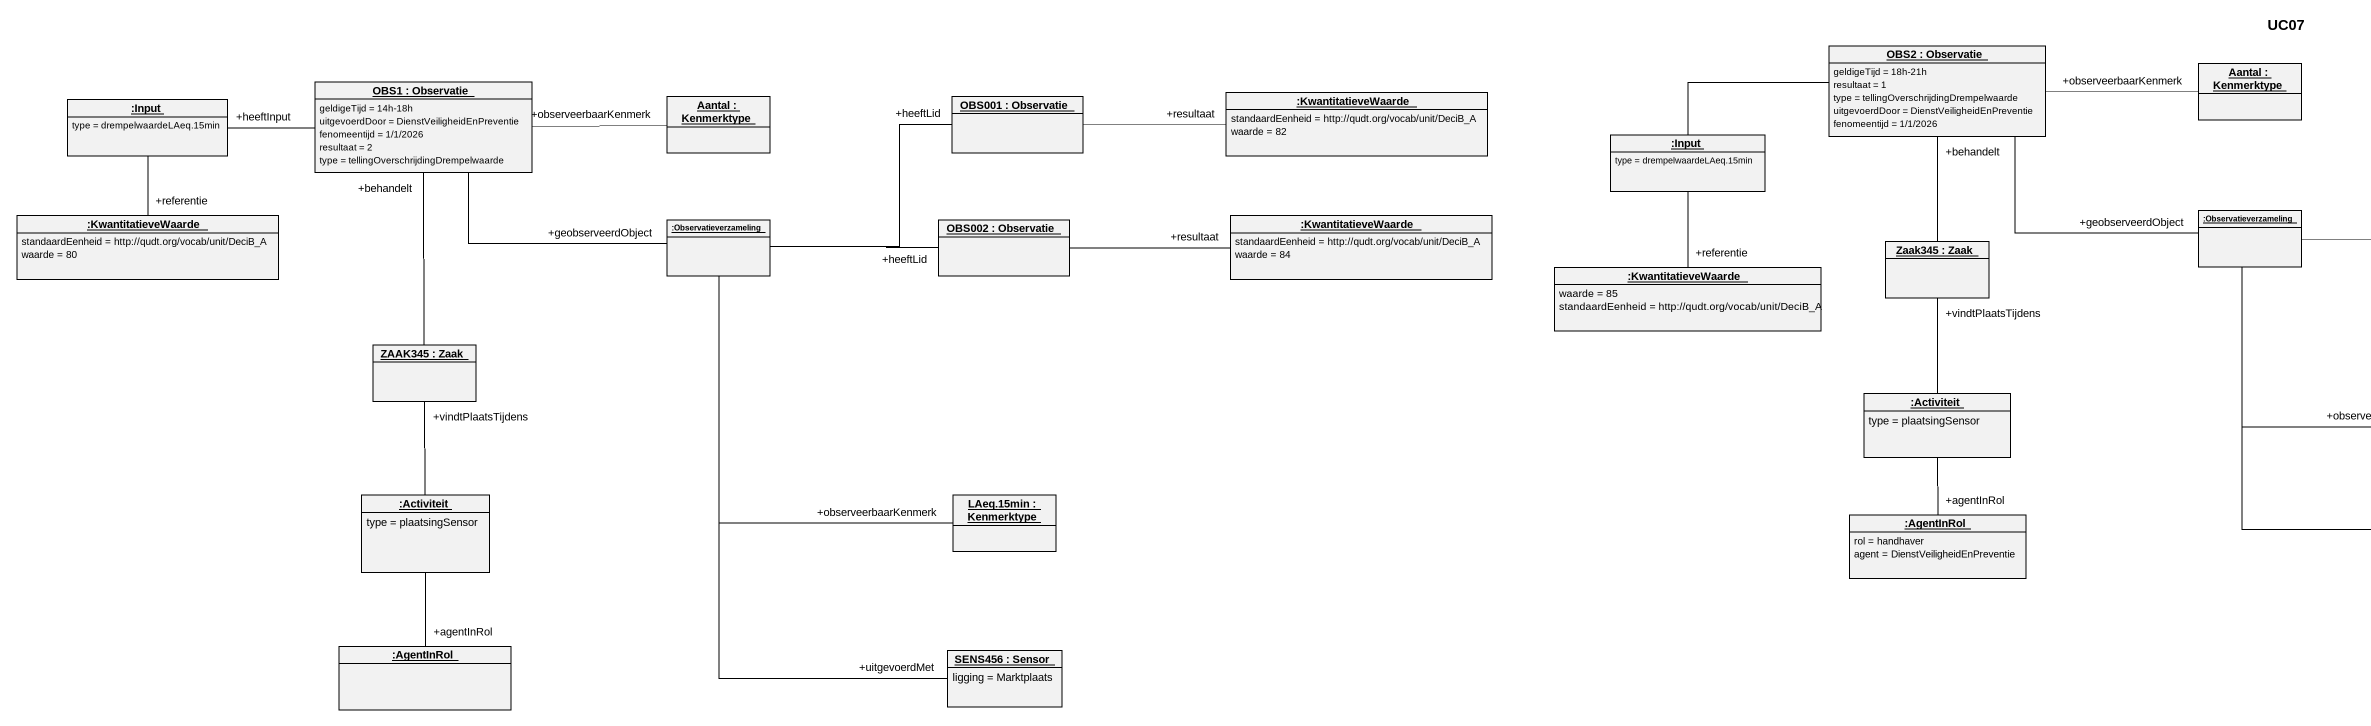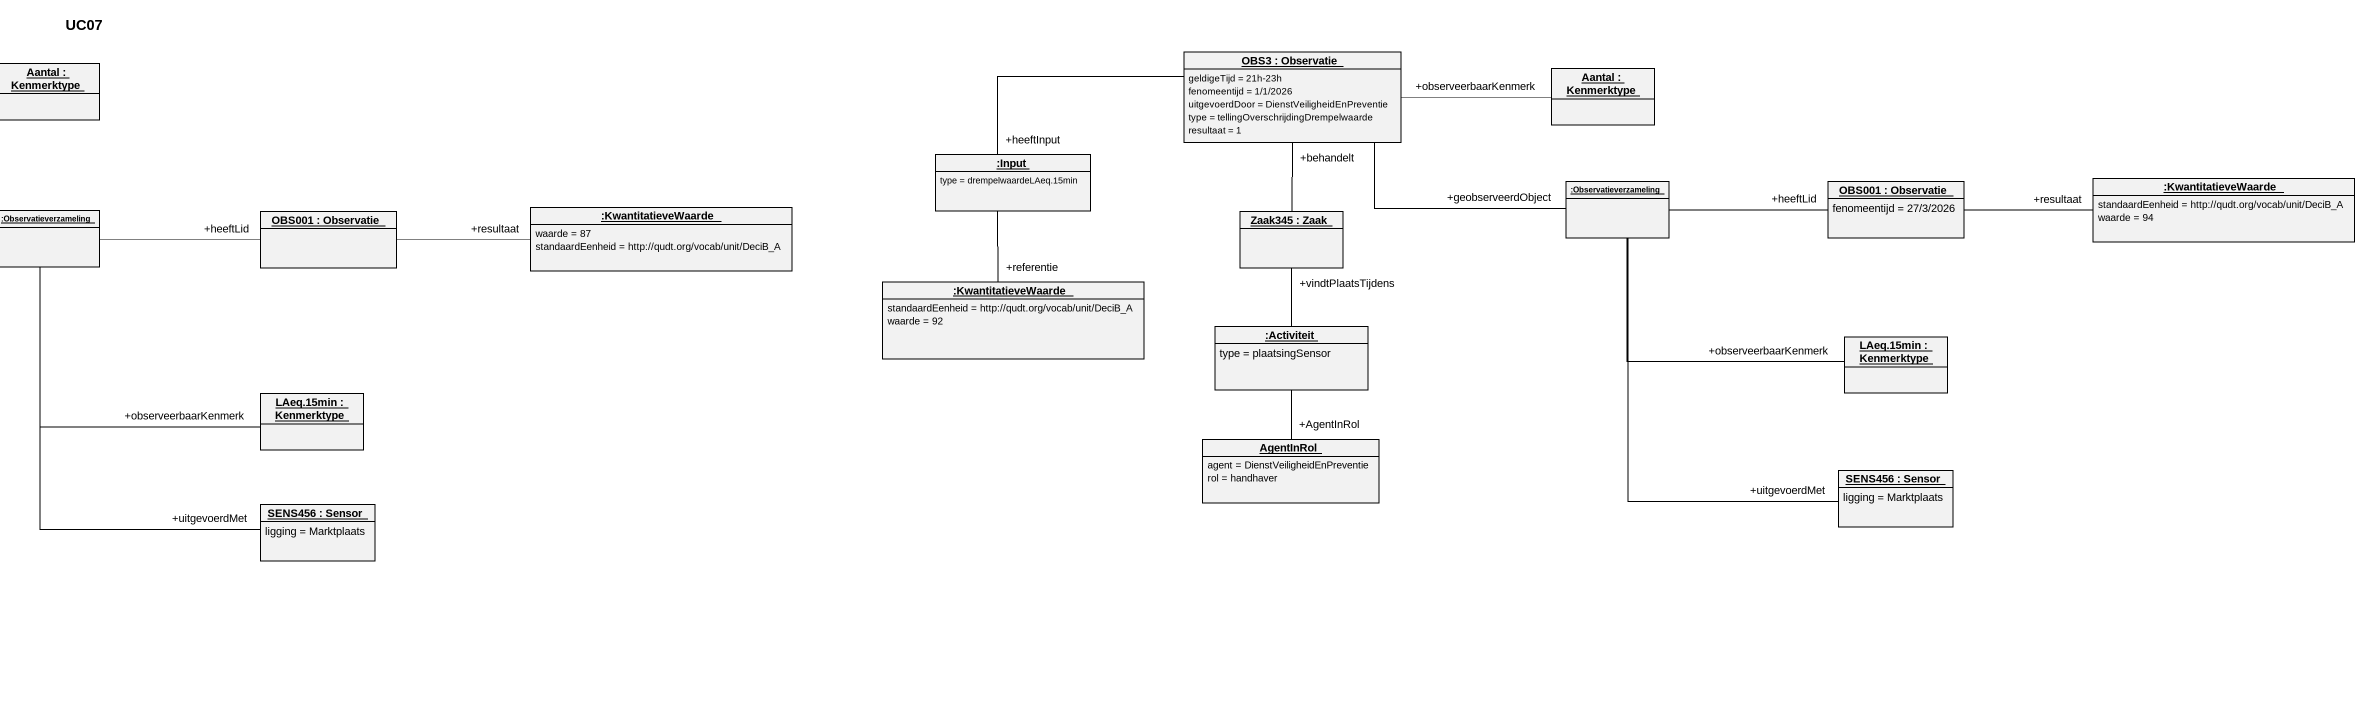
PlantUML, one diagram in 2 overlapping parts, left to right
@startuml
title UC07
hide circle
hide empty members
object "OBS2 : Observatie" as OBS2 {
  geldigeTijd = 18h-21h
  resultaat = 1
  type = tellingOverschrijdingDrempelwaarde
  uitgevoerdDoor = DienstVeiligheidEnPreventie
  fenomeentijd = 1/1/2026
}
object "OBS3 : Observatie" as OBS3 {
  geldigeTijd = 21h-23h
  fenomeentijd = 1/1/2026
  uitgevoerdDoor = DienstVeiligheidEnPreventie
  type = tellingOverschrijdingDrempelwaarde
  resultaat = 1
}
object ":Input" as Input {
  type = drempelwaardeLAeq.15min
}
object "OBS1 : Observatie" as OBS1 {
  geldigeTijd = 14h-18h
  uitgevoerdDoor = DienstVeiligheidEnPreventie
  fenomeentijd = 1/1/2026
  resultaat = 2
  type = tellingOverschrijdingDrempelwaarde
}
object "Aantal : Kenmerktype" as Aantal
object "OBS001 : Observatie" as OBS001
object ":KwantitatieveWaarde" as KwantitatieveWaarde {
  standaardEenheid = http://qudt.org/vocab/unit/DeciB_A
  waarde = 82
}
object "Aantal : Kenmerktype" as Aantal_2
object "Aantal : Kenmerktype" as Aantal_3
object ":Input" as Input_2 {
  type = drempelwaardeLAeq.15min
}
object ":Input" as Input_3 {
  type = drempelwaardeLAeq.15min
}
object ":Observatieverzameling" as Observatieverzameling
object "OBS001 : Observatie" as OBS001_2 {
  fenomeentijd = 27/3/2026
}
object ":KwantitatieveWaarde" as KwantitatieveWaarde_2 {
  standaardEenheid = http://qudt.org/vocab/unit/DeciB_A
  waarde = 94
}
object ":KwantitatieveWaarde" as KwantitatieveWaarde_3 {
  standaardEenheid = http://qudt.org/vocab/unit/DeciB_A
  waarde = 80
}
object ":Observatieverzameling" as Observatieverzameling_2
object "OBS002 : Observatie" as OBS002
object ":KwantitatieveWaarde" as KwantitatieveWaarde_4 {
  standaardEenheid = http://qudt.org/vocab/unit/DeciB_A
  waarde = 84
}
object "Zaak345 : Zaak" as Zaak345
object ":Observatieverzameling" as Observatieverzameling_3
object "OBS001 : Observatie" as OBS001_3
object ":KwantitatieveWaarde" as KwantitatieveWaarde_5 {
  waarde = 87
  standaardEenheid = http://qudt.org/vocab/unit/DeciB_A
}
object "Zaak345 : Zaak" as Zaak345_2
object ":KwantitatieveWaarde" as KwantitatieveWaarde_6 {
  waarde = 85
  standaardEenheid = http://qudt.org/vocab/unit/DeciB_A
}
object ":KwantitatieveWaarde" as KwantitatieveWaarde_7 {
  standaardEenheid = http://qudt.org/vocab/unit/DeciB_A
  waarde = 92
}
object ":Activiteit" as Activiteit {
  type = plaatsingSensor
}
object "LAeq.15min : Kenmerktype" as LAeq_15min
object "ZAAK345 : Zaak" as ZAAK345
object ":Activiteit" as Activiteit_2 {
  type = plaatsingSensor
}
object "LAeq.15min : Kenmerktype" as LAeq_15min_2
object AgentInRol {
  agent = DienstVeiligheidEnPreventie
  rol = handhaver
}
object "SENS456 : Sensor" as SENS456 {
  ligging = Marktplaats
}
object ":Activiteit" as Activiteit_3 {
  type = plaatsingSensor
}
object "LAeq.15min : Kenmerktype" as LAeq_15min_3
object ":AgentInRol" as AgentInRol_2 {
  rol = handhaver
  agent = DienstVeiligheidEnPreventie
}
object "SENS456 : Sensor" as SENS456_2 {
  ligging = Marktplaats
}
object ":AgentInRol" as AgentInRol_3
object "SENS456 : Sensor" as SENS456_3 {
  ligging = Marktplaats
}
OBS2 -right- "+observeerbaarKenmerk" Aantal_2
OBS2 -left- Input_2
OBS2 "+behandelt" -- Zaak345
OBS2 -right- "+geobserveerdObject" Observatieverzameling_3
OBS3 -right- "+observeerbaarKenmerk" Aantal_3
OBS3 -left- "+heeftInput" Input_3
OBS3 -right- "+geobserveerdObject" Observatieverzameling
OBS3 "+behandelt" -- Zaak345_2
Input "+heeftInput" -right- OBS1
Input -- "+referentie" KwantitatieveWaarde_3
OBS1 -right- "+observeerbaarKenmerk" Aantal
OBS1 -right- "+geobserveerdObject" Observatieverzameling_2
OBS001 -right- "+resultaat" KwantitatieveWaarde
Input_2 -- "+referentie" KwantitatieveWaarde_6
Input_3 -- "+referentie" KwantitatieveWaarde_7
Observatieverzameling -right- "+heeftLid" OBS001_2
Observatieverzameling -right- "+observeerbaarKenmerk" LAeq_15min
Observatieverzameling -- "+uitgevoerdMet" SENS456
OBS001_2 -right- "+resultaat" KwantitatieveWaarde_2
Observatieverzameling_2 -right- "+heeftLid" OBS001
Observatieverzameling_2 -right- "+heeftLid" OBS002
Observatieverzameling_2 -- "+observeerbaarKenmerk" LAeq_15min_3
Observatieverzameling_2 -- "+uitgevoerdMet" SENS456_3
OBS002 -right- "+resultaat" KwantitatieveWaarde_4
Zaak345 "+vindtPlaatsTijdens" -- Activiteit_2
Observatieverzameling_3 -right- "+heeftLid" OBS001_3
Observatieverzameling_3 -- "+observeerbaarKenmerk" LAeq_15min_2
Observatieverzameling_3 -- "+uitgevoerdMet" SENS456_2
OBS001_3 -right- "+resultaat" KwantitatieveWaarde_5
Zaak345_2 "+vindtPlaatsTijdens" -- Activiteit
Activiteit -- "+AgentInRol" AgentInRol
ZAAK345 -up- "+behandelt" OBS1
Activiteit_2 -- "+agentInRol" AgentInRol_2
Activiteit_3 -up- "+vindtPlaatsTijdens" ZAAK345
Activiteit_3 -- "+agentInRol" AgentInRol_3
@enduml
